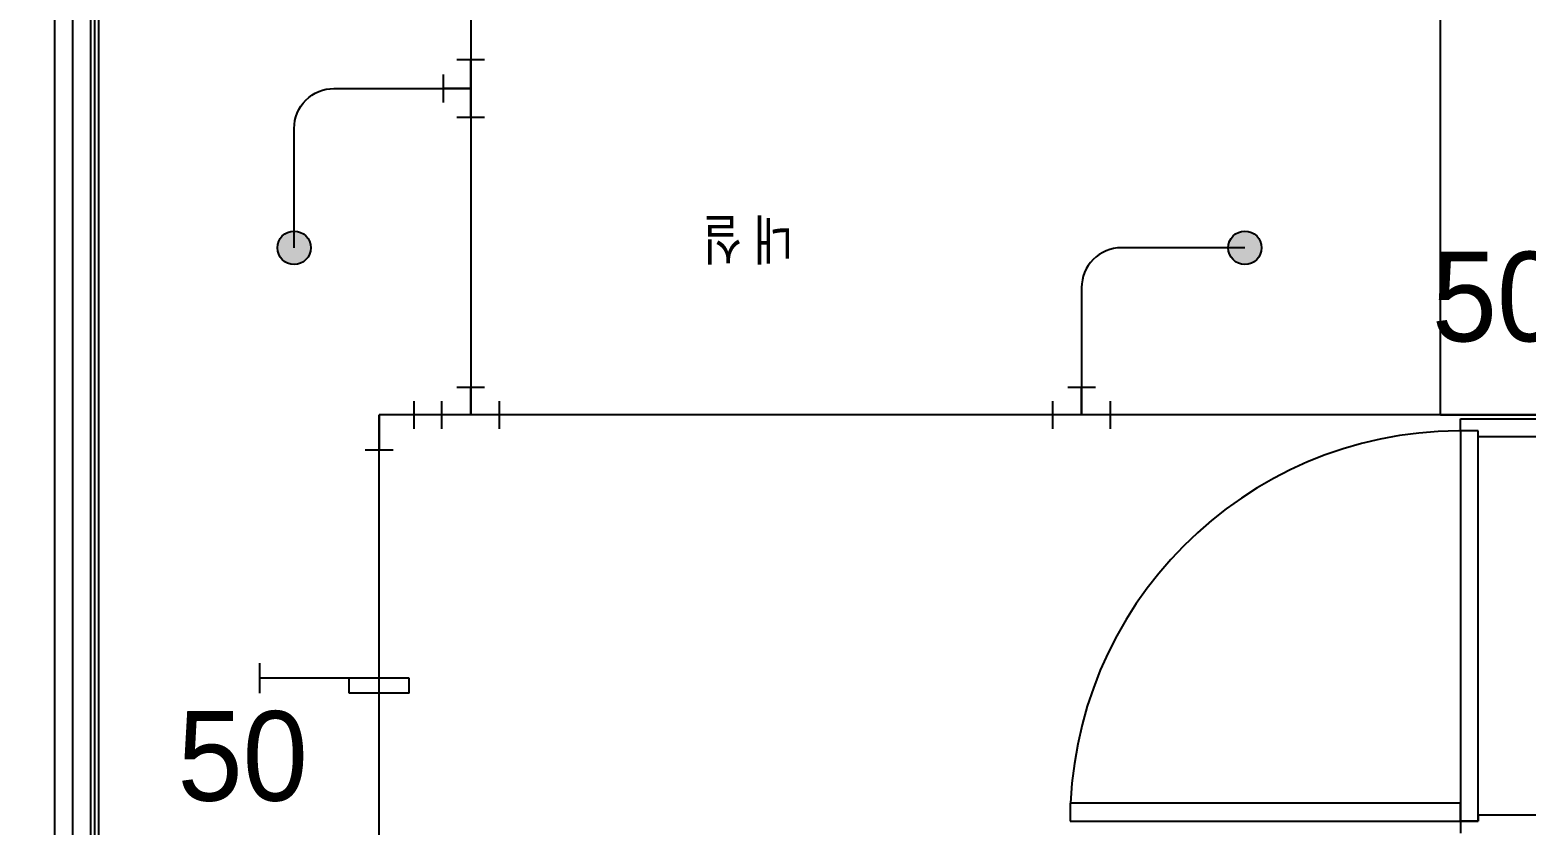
# Model space of a CAD drawing. Header units: millimetres. Extents: x 238075 to 303070, y -258150 to -205841.
# Drawn here: x 251441 to 255198, y -227611 to -225614 of the extents above; entities that cross this region are included whole.
import ezdxf
from ezdxf.enums import TextEntityAlignment as Align

# ---------------------------------------------------------------- set-up
doc = ezdxf.new("R2010")
doc.units = ezdxf.units.MM
doc.header["$LTSCALE"] = 200
for name, color, linetype in [('-소화(SP가지관)', 3, 'Continuous'), ('-소화(SP헤드하향)', 2, 'Continuous'), ('L4', 4, 'Continuous'), ('SP 후렉시블', 7, 'Continuous'), ('TEX', 3, 'Continuous'), ('아파트', 253, 'Continuous')]:
    doc.layers.add(name, color=color, linetype=linetype)
doc.styles.add('돋움', font='Dotum.ttf')
doc.styles.add('맑은고딕', font='malgun.ttf', dxfattribs={"width": 0.8})
doc.linetypes.add('BATTING', pattern='A,0.0001,-0.1,[134,ltypeshp.shx,S=0.1,R=0,X=-0.1,Y=0],-0.2,[134,ltypeshp.shx,S=0.1,R=180,X=0.1,Y=0],-0.1', length=0.4001)

# ---------------------------------------------------------------- blocks, each defined once
blk = doc.blocks.new('A$C39172136')
at = {"layer": '-소화(SP헤드하향)'}
blk.add_hatch(color=0, dxfattribs=at).paths.add_polyline_path([(0, -42, -1), (0, 42, -1)])
at = {"layer": '-소화(SP헤드하향)', "color": 0}
blk.add_circle((0, 0), 42, dxfattribs=at)
blk = doc.blocks.new('A$C78BA73EA')
for p, q in [((0.5, 5), (0.5, 0)), ((1, 5), (0.5, 5)), ((1, 5), (1, 3)), ((1, 3), (0.5, 3)), ((1, 0), (0, 0))]:
    blk.add_line(p, q)
blk = doc.blocks.new('A$C1978247E')
at = {"color": 0}
for p, q in [((-45.1, 90), (45.1, 90)), ((0, 0), (0, 90)), ((-93.8, -45.1), (-93.8, 45.1)), ((93.8, 0), (-93.8, 0)), ((93.8, -45.1), (93.8, 45.1))]:
    blk.add_line(p, q, dxfattribs=at)
blk = doc.blocks.new('A$C476E3A35')
at = {"color": 0}
for p, q in [((112.5, 0), (0, 0)), ((0, 0), (0, -113.2)), ((112.5, 45.1), (112.5, -45.1)), ((-45.1, -113.2), (45.1, -113.2))]:
    blk.add_line(p, q, dxfattribs=at)

msp = doc.modelspace()

# ---------------------------------------------------------------- linework, layer by layer
at = {"layer": '-소화(SP가지관)', "color": 6}
for p, q in [((252547.6, -225509.2, 54985.4), (252547.6, -226581.2, 54985.4)), ((252397, -225761.3, 54985.4), (252547.6, -225761.3, 54985.4)), ((254081.5, -226444.3, 54985.4), (254081.5, -226581.2, 54985.4))]:
    msp.add_line(p, q, dxfattribs=at)
at = {"layer": '-소화(SP가지관)', "color": 2, "ltscale": 0.25}
for p in [(259436.2, -226581.2, 54985.4), (252317.6, -228713.3, 54985.4)]:
    msp.add_line(p, (252317.6, -226581.2, 54985.4), dxfattribs=at)
at = {"layer": 'L4'}
for p, q in [((251502.6, -224311.2, 54985.4), (251502.6, -230461.2, 54985.4)), ((251547.6, -224681.2), (251547.6, -230461.2)), ((251592.6, -224681.2), (251592.6, -230371.2)), ((251602.6, -224691.2), (251602.6, -229731.2)), ((251612.6, -224701.2), (251612.6, -229711.2)), ((254982.6, -226581.2, 54985.4), (254982.6, -225041.2, 54985.4)), ((254982.6, -226581.2, 54985.4), (255232.6, -226581.2, 54985.4)), ((255032.6, -226621.2), (255032.6, -226591.2)), ((255032.6, -226591.2), (255232.6, -226591.2)), ((255077.6, -226621.2), (255032.6, -226621.2)), ((255077.6, -226621.2), (255032.6, -226621.2)), ((255032.6, -226621.2), (255032.6, -227601.2)), ((255077.6, -226636.2), (255077.6, -226621.2)), ((255077.6, -227601.2), (255077.6, -226621.2)), ((255232.6, -226636.2), (255077.6, -226636.2)), ((255032.6, -227556.2), (254052.6, -227556.2)), ((254052.6, -227556.2), (254052.6, -227601.2)), ((255032.6, -227601.2), (255032.6, -227556.2)), ((255232.6, -227586.2), (255077.6, -227586.2)), ((255077.6, -227586.2), (255077.6, -227601.2)), ((254052.6, -227601.2), (255032.6, -227601.2)), ((255032.6, -227601.2), (255032.6, -227631.2)), ((255077.6, -227601.2), (255032.6, -227601.2)), ((255032.6, -227601.2), (255077.6, -227601.2))]:
    msp.add_line(p, q, dxfattribs=at)
msp.add_arc((255032.6, -227601.2), 980, 87.3681, 177.3681, dxfattribs=at)
at = {"layer": 'SP 후렉시블', "linetype": 'BATTING', "ltscale": 5, "elevation": 54985.4}
for points in [[(252104.1, -226161.3), (252104.1, -225861.3, -0.414214), (252204.1, -225761.3), (252397, -225761.3), (252427, -225761.3)], [(254491.5, -226161.3), (254181.5, -226161.3, 0.414214), (254081.5, -226261.3), (254081.5, -226444.3), (254081.5, -226474.3)]]:
    msp.add_lwpolyline(points, format="xyb", dxfattribs=at)
at = {"layer": '아파트'}
msp.add_circle((263075.4, -230841.1, 54985.4), 25000, dxfattribs=at)

# ---------------------------------------------------------------- block references
at = {"layer": '-소화(SP가지관)', "color": 2, "ltscale": 0.25, "xscale": -0.773119999980927, "yscale": 0.773119999980927, "zscale": 0.773119999980927, "rotation": 90}
msp.add_blockref('A$C1978247E', (252547.6, -225761.3, 54985.4), dxfattribs=at)
at = {"layer": '-소화(SP가지관)', "color": 2, "ltscale": 0.25}
for name, p, xscale, yscale, zscale in [('A$C476E3A35', (252317.6, -226581.2, 54985.4), 0.7731199999823013, 0.7731199999823013, 0.7731199999823013), ('A$C1978247E', (252547.6, -226581.2, 54985.4), 0.773119999980927, 0.773119999980927, 0.773119999980927), ('A$C1978247E', (254081.5, -226581.2, 54985.4), 0.773119999980927, 0.773119999980927, 0.773119999980927)]:
    msp.add_blockref(name, p, dxfattribs=dict(at, xscale=xscale, yscale=yscale, zscale=zscale))
at = {"layer": '-소화(SP헤드하향)', "ltscale": 0.2}
for p, rotation in [((252104.1, -226161.3, 54985.4), 89.99999999999999), ((254491.5, -226161.3, 54985.4), 180)]:
    msp.add_blockref('A$C39172136', p, dxfattribs=dict(at, rotation=rotation))
at = {"xscale": 75, "yscale": 75, "zscale": 75, "rotation": 270}
msp.add_blockref('A$C78BA73EA', (252017.6, -227204.9, 54985.4), dxfattribs=at)

# ---------------------------------------------------------------- texts
at = {"layer": 'L4', "style": '맑은고딕', "width": 0.8}
msp.add_text('내 실', height=100, rotation=180, dxfattribs=at).set_placement((253243.4, -226140.7), align=Align.MIDDLE_CENTER)
at = {"layer": 'TEX', "style": '돋움'}
for p in [(254960.8, -226396.2, 54985.4), (251811.1, -227550, 54985.4)]:
    msp.add_text('50', height=225, dxfattribs=at).set_placement(p)

doc.saveas('drawing.dxf')
